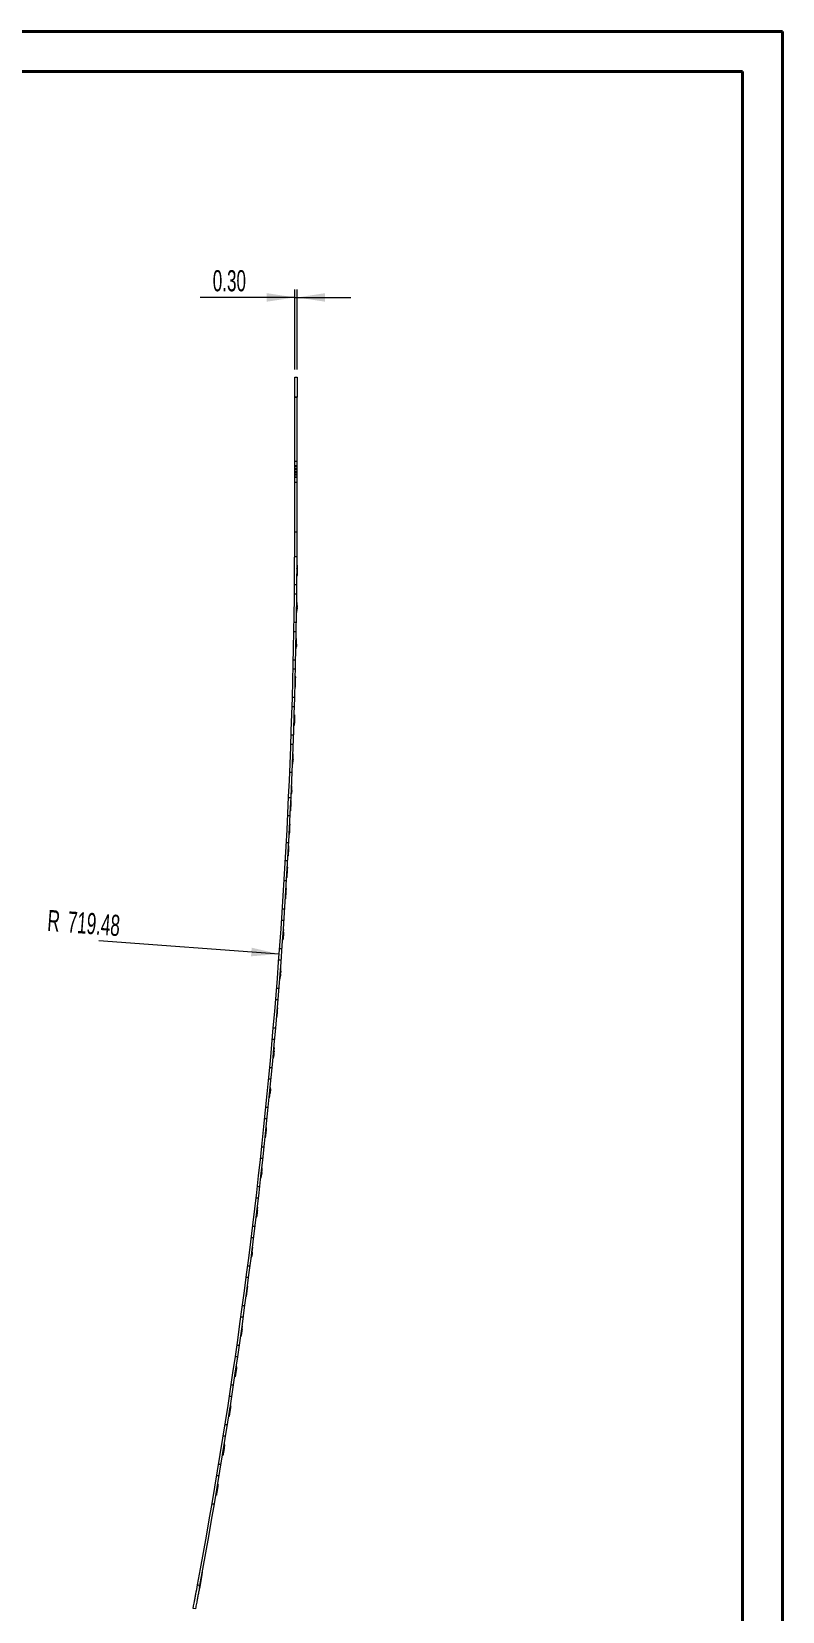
# Model space of a CAD drawing. Header units: millimetres. Extents: x -571 to 210, y 0 to 297.
# Drawn here: x 116 to 210.1, y 99.4 to 297.2 of the extents above; entities that cross this region are included whole.
import ezdxf

# ---------------------------------------------------------------- set-up
doc = ezdxf.new("R2010")
doc.units = ezdxf.units.MM
doc.linetypes.add('HIDDEN', pattern=[1.905, 1.27, -0.635])
doc.styles.add('SLDTEXTSTYLE2', font='TXT', dxfattribs={"width": 0.605})
doc.dimstyles.new('SLDDIMSTYLE3', dxfattribs={"dimtxt": 2.568319, "dimasz": 3.5, "dimexe": 0, "dimexo": 0.0625, "dimgap": 0.64208, "dimtad": 2, "dimrnd": 1e-09, "dimzin": 4, "dimdsep": 46, "dimtxsty": 'SLDTEXTSTYLE2', "dimsah": 1, "dimcen": 0.09, "dimadec": 0, "dimazin": 0, "dimtfac": 1, "dimtofl": 0, "dimtmove": 0, "dimatfit": 3, "dimfxl": 1, "dimtolj": 1, "dimtzin": 12, "dimarcsym": 0})
doc.dimstyles.new('SLDDIMSTYLE4', dxfattribs={"dimtxt": 2.568319, "dimasz": 3.5, "dimexe": 0, "dimexo": 0.0625, "dimgap": 0.64208, "dimtad": 2, "dimrnd": 1e-09, "dimzin": 12, "dimdsep": 46, "dimtxsty": 'SLDTEXTSTYLE2', "dimblk1": 'NONE', "dimblk2": 'NONE', "dimsah": 1, "dimcen": 0.09, "dimadec": 0, "dimazin": 0, "dimtfac": 1, "dimtofl": 0, "dimtmove": 0, "dimatfit": 3, "dimldrblk": 'NONE', "dimfxl": 1, "dimtolj": 1, "dimtzin": 12, "dimarcsym": 0})

# ---------------------------------------------------------------- blocks, each defined once
blk = doc.blocks.new('*D34')
at = {"color": 7, "linetype": 'Continuous', "lineweight": 0}
for p, q in [((148.95, 263.92), (137.08, 263.92)), ((148.95, 254.92), (148.95, 264.92)), ((148.95, 263.92), (149.25, 263.92)), ((149.25, 254.92), (149.25, 264.92)), ((149.25, 263.92), (155.98, 263.92))]:
    blk.add_line(p, q, dxfattribs=at)
for points in [[(148.95, 263.92), (145.45, 264.46), (145.45, 263.39)], [(149.25, 263.92), (152.75, 263.39), (152.75, 264.46)]]:
    blk.add_solid(points, dxfattribs=at)
at = {"color": 7, "linetype": 'Continuous', "lineweight": 0, "insert": (138.67, 267.34), "char_height": 2.646, "attachment_point": 1, "style": 'SLDTEXTSTYLE2'}
blk.add_mtext('0.30', dxfattribs=at)
blk = doc.blocks.new('*D36')
at = {"color": 7, "linetype": 'Continuous', "lineweight": 0, "attachment_point": 1, "rotation": 355.7891, "style": 'SLDTEXTSTYLE2'}
for s, insert, char_height in [('R', (118.07, 187.24), 2.65), ('719.48', (120.61, 187.05), 2.646)]:
    blk.add_mtext(s, dxfattribs=dict(at, insert=insert, char_height=char_height))
blk = doc.blocks.new('_NONE')

msp = doc.modelspace()

# ---------------------------------------------------------------- linework, layer by layer
at = {"color": 7, "linetype": 'Continuous', "lineweight": 40}
for p, q in [((0.079, 297.215), (210.079, 297.215)), ((210.079, 0.215), (210.079, 297.215)), ((210.079, 292.215), (210.079, 297.215)), ((10.079, 292.215), (205.079, 292.215)), ((205.079, 5.215), (205.079, 292.215))]:
    msp.add_line(p, q, dxfattribs=at)
at = {"color": 7, "linetype": 'Continuous', "lineweight": 15}
for p, q in [((148.946, 253.925), (149.246, 253.925)), ((148.946, 251.425), (148.946, 253.925)), ((149.246, 253.925), (149.246, 251.425)), ((149.246, 251.425), (148.946, 251.425)), ((148.946, 234.525), (148.946, 251.425)), ((149.246, 234.525), (149.246, 251.425)), ((148.946, 242.836), (148.908, 242.836)), ((148.908, 241.4), (148.946, 241.4)), ((149.283, 242.836), (149.246, 242.836)), ((149.246, 241.4), (149.283, 241.4)), ((149.246, 234.525), (148.946, 234.525)), ((149.284, 230.392), (149.234, 230.392)), ((149.284, 230.375), (149.234, 230.375)), ((149.275, 229.091), (149.225, 229.091)), ((149.275, 229.075), (149.225, 229.075)), ((149.225, 224.457), (149.175, 224.457)), ((149.148, 219.924), (149.098, 219.924)), ((149.034, 215.121), (148.984, 215.121)), ((149.034, 215.105), (148.984, 215.105)), ((148.889, 210.318), (148.839, 210.318)), ((148.911, 210.986), (148.861, 210.986)), ((148.71, 205.479), (148.659, 205.479)), ((148.594, 202.744), (148.544, 202.744)), ((148.512, 200.932), (148.461, 200.932)), ((148.547, 201.703), (148.497, 201.703)), ((148.548, 201.716), (148.498, 201.716)), ((148.367, 197.962), (148.316, 197.962)), ((148.367, 197.978), (148.317, 197.978)), ((148.45, 199.648), (148.4, 199.648)), ((148.299, 196.661), (148.249, 196.661)), ((148.3, 196.677), (148.25, 196.677)), ((148.153, 193.976), (148.103, 193.976)), ((148.224, 195.261), (148.174, 195.261)), ((148.072, 192.576), (148.022, 192.576)), ((147.995, 191.275), (147.945, 191.275)), ((147.996, 191.292), (147.946, 191.292)), ((147.83, 188.609), (147.78, 188.609)), ((147.485, 183.495), (147.435, 183.495)), ((147.119, 178.584), (147.069, 178.584)), ((147.12, 178.601), (147.07, 178.601)), ((146.721, 173.693), (146.671, 173.693)), ((146.275, 168.645), (146.225, 168.645)), ((146.276, 168.662), (146.226, 168.662)), ((145.8, 163.665), (145.749, 163.665)), ((145.801, 163.682), (145.751, 163.682)), ((145.288, 158.673), (145.238, 158.673)), ((144.737, 153.64), (144.687, 153.64)), ((144.739, 153.657), (144.689, 153.657)), ((144.16, 148.692), (144.11, 148.692)), ((144.162, 148.708), (144.112, 148.708)), ((143.543, 143.698), (143.492, 143.698)), ((143.545, 143.714), (143.494, 143.714)), ((142.907, 138.831), (142.856, 138.831)), ((142.215, 133.811), (142.165, 133.811)), ((141.48, 128.741), (141.43, 128.741)), ((141.483, 128.757), (141.565, 129.311)), ((141.575, 129.382), (141.525, 129.382)), ((140.727, 123.79), (140.677, 123.79)), ((140.73, 123.807), (140.816, 124.36)), ((140.827, 124.432), (140.776, 124.432)), ((139.957, 118.953), (139.907, 118.953)), ((139.96, 118.969), (140.05, 119.523)), ((140.061, 119.594), (140.011, 119.594)), ((139.124, 113.94), (139.073, 113.94)), ((139.127, 113.957), (139.221, 114.511)), ((139.233, 114.582), (139.182, 114.582)), ((137.407, 104.237), (137.356, 104.237)), ((137.412, 104.264), (137.361, 104.264)), ((136.764, 102.687), (137.058, 102.631)), ((137.021, 102.156), (136.97, 102.156)), ((137.025, 102.183), (136.975, 102.183)), ((136.502, 99.683), (136.208, 99.739))]:
    msp.add_line(p, q, dxfattribs=at)
at = {"color": 7, "linetype": 'HIDDEN', "lineweight": 0}
for p, q in [((148.946, 251.425), (149.246, 251.425)), ((148.946, 243.433), (149.246, 243.433)), ((149.246, 242.836), (148.946, 242.836)), ((148.946, 242.833), (149.246, 242.833)), ((148.946, 242.792), (149.246, 242.792)), ((148.946, 242.534), (149.246, 242.534)), ((148.946, 242.466), (149.246, 242.466)), ((148.946, 242.447), (149.246, 242.447)), ((148.946, 242.422), (149.246, 242.422)), ((148.946, 242.182), (149.246, 242.182)), ((148.946, 242.051), (149.246, 242.051)), ((148.946, 241.815), (149.246, 241.815)), ((148.946, 241.786), (149.246, 241.786)), ((148.946, 241.771), (149.246, 241.771)), ((148.946, 241.688), (149.246, 241.688)), ((148.946, 241.441), (149.246, 241.441)), ((148.946, 241.4), (149.246, 241.4)), ((148.946, 241.4), (149.246, 241.4)), ((148.946, 240.8), (149.246, 240.8)), ((149.246, 231.455), (148.939, 231.455)), ((149.278, 229.502), (149.228, 229.502)), ((149.279, 229.684), (149.229, 229.684)), ((149.279, 229.634), (149.229, 229.634)), ((149.279, 229.544), (149.229, 229.544)), ((149.28, 229.743), (149.23, 229.743)), ((149.28, 229.743), (149.23, 229.743)), ((149.281, 229.99), (149.231, 229.99)), ((149.281, 229.972), (149.231, 229.972)), ((149.283, 230.227), (149.233, 230.227)), ((148.916, 227.955), (149.246, 227.955)), ((149.276, 229.247), (149.226, 229.247)), ((149.276, 229.239), (149.226, 229.239)), ((149.276, 229.223), (149.226, 229.223)), ((149.278, 229.486), (149.228, 229.486)), ((149.278, 229.455), (149.228, 229.455)), ((149.246, 226.755), (148.904, 226.755)), ((149.24, 225.593), (149.19, 225.593)), ((149.24, 225.566), (149.19, 225.566)), ((149.241, 225.631), (149.191, 225.631)), ((149.242, 225.741), (149.192, 225.741)), ((149.242, 225.722), (149.192, 225.722)), ((149.227, 224.605), (149.177, 224.605)), ((149.229, 224.728), (149.179, 224.728)), ((149.229, 224.696), (149.179, 224.696)), ((149.23, 224.811), (149.18, 224.811)), ((149.231, 224.852), (149.181, 224.852)), ((149.233, 225.049), (149.183, 225.049)), ((149.233, 225.033), (149.183, 225.033)), ((149.233, 225.027), (149.183, 225.027)), ((149.233, 225.001), (149.183, 225.001)), ((149.233, 225), (149.183, 225)), ((149.233, 224.986), (149.183, 224.986)), ((149.234, 225.109), (149.184, 225.109)), ((149.234, 225.106), (149.184, 225.106)), ((149.235, 225.198), (149.185, 225.198)), ((149.235, 225.181), (149.185, 225.181)), ((149.235, 225.157), (149.185, 225.157)), ((149.237, 225.363), (149.187, 225.363)), ((149.237, 225.356), (149.187, 225.356)), ((149.237, 225.348), (149.187, 225.348)), ((149.237, 225.338), (149.187, 225.338)), ((149.238, 225.395), (149.188, 225.395)), ((149.238, 225.391), (149.188, 225.391)), ((149.137, 222.055), (148.837, 222.055)), ((148.858, 223.255), (149.158, 223.255)), ((149.151, 220.072), (149.101, 220.072)), ((149.152, 220.118), (149.102, 220.118)), ((149.153, 220.195), (149.103, 220.195)), ((149.155, 220.307), (149.105, 220.307)), ((149.155, 220.278), (149.105, 220.278)), ((149.156, 220.322), (149.106, 220.322)), ((149.156, 220.319), (149.106, 220.319)), ((149.158, 220.467), (149.108, 220.467)), ((149.158, 220.453), (149.108, 220.453)), ((149.159, 220.516), (149.109, 220.516)), ((149.159, 220.5), (149.109, 220.5)), ((149.159, 220.494), (149.109, 220.494)), ((149.162, 220.648), (149.112, 220.648)), ((149.165, 220.822), (149.115, 220.822)), ((149.165, 220.804), (149.115, 220.804)), ((149.166, 220.862), (149.116, 220.862)), ((149.166, 220.858), (149.116, 220.858)), ((149.169, 221.01), (149.119, 221.01)), ((149.17, 221.06), (149.12, 221.06)), ((149.173, 221.208), (149.123, 221.208)), ((148.769, 218.555), (149.069, 218.555)), ((149.04, 217.355), (148.74, 217.355)), ((149.049, 215.697), (148.999, 215.697)), ((149.049, 215.675), (148.999, 215.675)), ((149.049, 215.666), (148.999, 215.666)), ((149.049, 215.664), (148.999, 215.664)), ((149.053, 215.845), (149.003, 215.845)), ((149.057, 216.002), (149.007, 216.002)), ((149.058, 216.02), (149.008, 216.02)), ((149.064, 216.257), (149.014, 216.257)), ((149.068, 216.405), (149.018, 216.405)), ((148.649, 213.855), (148.949, 213.855)), ((149.038, 215.269), (148.988, 215.269)), ((149.045, 215.516), (148.995, 215.516)), ((148.913, 212.655), (148.613, 212.655)), ((148.889, 210.334), (148.839, 210.334)), ((148.894, 210.482), (148.844, 210.482)), ((148.894, 210.466), (148.844, 210.466)), ((148.903, 210.745), (148.853, 210.745)), ((148.904, 210.787), (148.854, 210.787)), ((148.907, 210.88), (148.857, 210.88)), ((148.907, 210.861), (148.857, 210.861)), ((148.908, 210.888), (148.858, 210.888)), ((148.911, 210.987), (148.861, 210.987)), ((148.932, 211.635), (148.882, 211.635)), ((148.754, 207.955), (148.454, 207.955)), ((148.498, 209.155), (148.799, 209.155)), ((148.723, 205.805), (148.673, 205.805)), ((148.724, 205.834), (148.674, 205.834)), ((148.725, 205.874), (148.675, 205.874)), ((148.731, 206.022), (148.681, 206.022)), ((148.731, 206.009), (148.681, 206.009)), ((148.732, 206.049), (148.682, 206.049)), ((148.733, 206.072), (148.683, 206.072)), ((148.733, 206.055), (148.683, 206.055)), ((148.738, 206.204), (148.688, 206.204)), ((148.739, 206.22), (148.689, 206.22)), ((148.745, 206.378), (148.695, 206.378)), ((148.745, 206.36), (148.695, 206.36)), ((148.747, 206.417), (148.697, 206.417)), ((148.747, 206.413), (148.697, 206.413)), ((148.748, 206.437), (148.698, 206.437)), ((148.754, 206.615), (148.704, 206.615)), ((148.76, 206.763), (148.71, 206.763)), ((148.317, 204.455), (148.618, 204.455)), ((148.715, 205.627), (148.665, 205.627)), ((148.72, 205.75), (148.67, 205.75)), ((148.553, 201.822), (148.502, 201.822)), ((148.553, 201.839), (148.503, 201.839)), ((148.553, 201.835), (148.503, 201.835)), ((148.555, 201.886), (148.505, 201.886)), ((148.557, 201.927), (148.507, 201.927)), ((148.558, 201.933), (148.508, 201.933)), ((148.562, 202.02), (148.511, 202.02)), ((148.561, 202.004), (148.511, 202.004)), ((148.561, 202), (148.511, 202)), ((148.563, 202.059), (148.513, 202.059)), ((148.564, 202.073), (148.514, 202.073)), ((148.565, 202.094), (148.515, 202.094)), ((148.566, 202.119), (148.516, 202.119)), ((148.567, 202.14), (148.517, 202.14)), ((148.569, 202.176), (148.518, 202.176)), ((148.568, 202.173), (148.518, 202.173)), ((148.568, 202.165), (148.518, 202.165)), ((148.57, 202.199), (148.519, 202.199)), ((148.569, 202.191), (148.519, 202.191)), ((148.569, 202.187), (148.519, 202.187)), ((148.569, 202.177), (148.519, 202.177)), ((148.574, 202.309), (148.524, 202.309)), ((148.574, 202.299), (148.524, 202.299)), ((148.574, 202.296), (148.524, 202.296)), ((148.577, 202.362), (148.527, 202.362)), ((148.577, 202.362), (148.527, 202.362)), ((148.582, 202.467), (148.531, 202.467)), ((148.581, 202.464), (148.531, 202.464)), ((148.582, 202.48), (148.532, 202.48)), ((148.582, 202.467), (148.532, 202.467)), ((148.589, 202.625), (148.539, 202.625)), ((148.564, 202.073), (148.559, 201.963)), ((148.476, 201.266), (148.176, 201.266)), ((148.469, 200.043), (148.419, 200.043)), ((148.477, 200.192), (148.426, 200.192)), ((148.493, 200.529), (148.442, 200.529)), ((148.493, 200.547), (148.443, 200.547)), ((148.505, 200.784), (148.455, 200.784)), ((148.071, 199.062), (148.372, 199.062)), ((148.334, 197.317), (148.283, 197.317)), ((148.333, 197.302), (148.283, 197.302)), ((148.333, 197.3), (148.283, 197.3)), ((148.334, 197.319), (148.284, 197.319)), ((148.335, 197.352), (148.285, 197.352)), ((148.335, 197.349), (148.285, 197.349)), ((148.339, 197.433), (148.289, 197.433)), ((148.339, 197.418), (148.289, 197.418)), ((148.344, 197.525), (148.294, 197.525)), ((148.348, 197.599), (148.298, 197.599)), ((148.35, 197.629), (148.299, 197.629)), ((148.349, 197.626), (148.299, 197.626)), ((148.349, 197.613), (148.299, 197.613)), ((148.35, 197.638), (148.3, 197.638)), ((148.359, 197.813), (148.309, 197.813)), ((148.36, 197.83), (148.31, 197.83)), ((148.193, 195.631), (147.893, 195.631)), ((148.161, 194.131), (148.111, 194.131)), ((148.161, 194.125), (148.111, 194.125)), ((148.173, 194.344), (148.123, 194.344)), ((148.174, 194.347), (148.124, 194.347)), ((148.186, 194.569), (148.136, 194.569)), ((148.191, 194.651), (148.14, 194.651)), ((148.194, 194.717), (148.144, 194.717)), ((148.195, 194.732), (148.145, 194.732)), ((148.205, 194.912), (148.155, 194.912)), ((148.206, 194.928), (148.156, 194.928)), ((148.216, 195.112), (148.166, 195.112)), ((147.771, 193.427), (148.072, 193.427)), ((148.04, 192.016), (147.989, 192.016)), ((148.049, 192.173), (147.999, 192.173)), ((148.05, 192.191), (148, 192.191)), ((148.064, 192.428), (148.014, 192.428)), ((147.919, 190.858), (147.618, 190.858)), ((148.005, 191.44), (147.955, 191.44)), ((148.02, 191.687), (147.97, 191.687)), ((148.029, 191.846), (147.979, 191.846)), ((148.029, 191.837), (147.979, 191.837)), ((148.029, 191.835), (147.979, 191.835)), ((148.031, 191.868), (147.981, 191.868)), ((147.851, 188.935), (147.801, 188.935)), ((147.881, 189.421), (147.831, 189.421)), ((147.89, 189.568), (147.84, 189.568)), ((147.891, 189.572), (147.841, 189.572)), ((147.893, 189.61), (147.843, 189.61)), ((147.911, 189.893), (147.861, 189.893)), ((147.398, 187.358), (147.699, 187.358)), ((147.599, 185.89), (147.299, 185.89)), ((147.548, 184.401), (147.498, 184.401)), ((147.55, 184.425), (147.5, 184.425)), ((147.55, 184.423), (147.5, 184.423)), ((147.55, 184.417), (147.5, 184.417)), ((147.552, 184.454), (147.502, 184.454)), ((147.565, 184.631), (147.514, 184.631)), ((147.575, 184.78), (147.525, 184.78)), ((147.055, 182.39), (147.355, 182.39)), ((147.493, 183.61), (147.443, 183.61)), ((147.496, 183.66), (147.446, 183.66)), ((147.508, 183.821), (147.458, 183.821)), ((147.513, 183.898), (147.463, 183.898)), ((147.519, 183.976), (147.469, 183.976)), ((147.245, 180.922), (146.945, 180.922)), ((147.13, 178.732), (147.08, 178.732)), ((147.145, 178.927), (147.095, 178.927)), ((147.147, 178.947), (147.097, 178.947)), ((147.148, 178.963), (147.098, 178.963)), ((147.15, 178.988), (147.1, 178.988)), ((147.15, 178.987), (147.1, 178.987)), ((147.167, 179.21), (147.117, 179.21)), ((147.169, 179.227), (147.118, 179.227)), ((147.175, 179.304), (147.124, 179.304)), ((147.179, 179.356), (147.128, 179.356)), ((147.179, 179.358), (147.129, 179.358)), ((147.193, 179.539), (147.142, 179.539)), ((147.194, 179.559), (147.144, 179.559)), ((147.194, 179.558), (147.144, 179.558)), ((147.194, 179.556), (147.144, 179.556)), ((147.194, 179.553), (147.144, 179.553)), ((147.208, 179.737), (147.158, 179.737)), ((147.219, 179.885), (147.169, 179.885)), ((146.676, 177.422), (146.977, 177.422)), ((146.857, 175.954), (146.556, 175.954)), ((146.761, 174.17), (146.711, 174.17)), ((146.8, 174.633), (146.75, 174.633)), ((146.801, 174.651), (146.751, 174.651)), ((146.827, 174.961), (146.777, 174.961)), ((146.829, 174.977), (146.778, 174.977)), ((146.264, 172.454), (146.565, 172.454)), ((146.747, 174.006), (146.697, 174.006)), ((146.748, 174.019), (146.698, 174.019)), ((146.434, 170.986), (146.133, 170.986)), ((146.288, 168.793), (146.238, 168.793)), ((146.289, 168.801), (146.239, 168.801)), ((146.306, 168.987), (146.256, 168.987)), ((146.308, 169.007), (146.258, 169.007)), ((146.309, 169.024), (146.259, 169.024)), ((146.316, 169.092), (146.265, 169.092)), ((146.317, 169.102), (146.266, 169.102)), ((146.33, 169.254), (146.28, 169.254)), ((146.332, 169.271), (146.282, 169.271)), ((146.341, 169.37), (146.291, 169.37)), ((146.347, 169.432), (146.296, 169.432)), ((146.354, 169.518), (146.304, 169.518)), ((146.364, 169.62), (146.313, 169.62)), ((146.377, 169.765), (146.327, 169.765)), ((146.392, 169.929), (146.341, 169.929)), ((146.393, 169.946), (146.343, 169.946)), ((145.816, 167.486), (146.117, 167.486)), ((145.976, 166.018), (145.675, 166.018)), ((145.86, 164.283), (145.81, 164.283)), ((145.867, 164.352), (145.817, 164.352)), ((145.869, 164.373), (145.819, 164.373)), ((145.884, 164.521), (145.834, 164.521)), ((145.893, 164.62), (145.843, 164.62)), ((145.895, 164.64), (145.845, 164.64)), ((145.895, 164.636), (145.845, 164.636)), ((145.906, 164.752), (145.856, 164.752)), ((145.909, 164.779), (145.859, 164.779)), ((145.913, 164.818), (145.862, 164.818)), ((145.913, 164.82), (145.863, 164.82)), ((145.927, 164.966), (145.877, 164.966)), ((145.334, 162.518), (145.635, 162.518)), ((145.814, 163.813), (145.764, 163.813)), ((145.833, 164.007), (145.783, 164.007)), ((145.842, 164.099), (145.792, 164.099)), ((145.843, 164.108), (145.793, 164.108)), ((145.843, 164.104), (145.793, 164.104)), ((145.483, 161.05), (145.182, 161.05)), ((145.323, 158.999), (145.272, 158.999)), ((145.325, 159.022), (145.275, 159.022)), ((145.389, 159.631), (145.339, 159.631)), ((145.404, 159.776), (145.354, 159.776)), ((145.407, 159.807), (145.357, 159.807)), ((145.421, 159.941), (145.371, 159.941)), ((145.423, 159.957), (145.373, 159.957)), ((144.817, 157.55), (145.118, 157.55)), ((144.956, 156.082), (144.654, 156.082)), ((144.818, 154.361), (144.768, 154.361)), ((144.826, 154.431), (144.776, 154.431)), ((144.847, 154.617), (144.796, 154.617)), ((144.847, 154.616), (144.796, 154.616)), ((144.847, 154.615), (144.796, 154.615)), ((144.846, 154.613), (144.796, 154.613)), ((144.846, 154.609), (144.796, 154.609)), ((144.866, 154.793), (144.816, 154.793)), ((144.883, 154.941), (144.833, 154.941)), ((144.265, 152.582), (144.567, 152.582)), ((144.754, 153.788), (144.703, 153.788)), ((144.776, 153.983), (144.725, 153.983)), ((144.782, 154.035), (144.731, 154.035)), ((144.781, 154.033), (144.731, 154.033)), ((144.781, 154.031), (144.731, 154.031)), ((144.782, 154.038), (144.732, 154.038)), ((144.809, 154.282), (144.759, 154.282)), ((144.394, 151.114), (144.092, 151.114)), ((144.178, 148.84), (144.127, 148.84)), ((144.2, 149.021), (144.149, 149.021)), ((144.202, 149.038), (144.151, 149.038)), ((144.201, 149.034), (144.151, 149.034)), ((144.215, 149.153), (144.165, 149.153)), ((144.232, 149.289), (144.181, 149.289)), ((144.233, 149.301), (144.183, 149.301)), ((144.235, 149.321), (144.185, 149.321)), ((144.242, 149.377), (144.192, 149.377)), ((144.264, 149.558), (144.213, 149.558)), ((144.265, 149.566), (144.214, 149.566)), ((144.265, 149.57), (144.215, 149.57)), ((144.276, 149.667), (144.226, 149.667)), ((144.298, 149.844), (144.247, 149.844)), ((144.315, 149.993), (144.265, 149.993)), ((143.678, 147.614), (143.98, 147.614)), ((143.796, 146.146), (143.494, 146.146)), ((143.647, 144.526), (143.597, 144.526)), ((143.666, 144.672), (143.615, 144.672)), ((143.666, 144.677), (143.616, 144.677)), ((143.671, 144.715), (143.621, 144.715)), ((143.677, 144.762), (143.627, 144.762)), ((143.688, 144.85), (143.638, 144.85)), ((143.707, 144.998), (143.656, 144.998)), ((143.056, 142.646), (143.358, 142.646)), ((143.558, 143.822), (143.508, 143.822)), ((143.561, 143.846), (143.511, 143.846)), ((143.586, 144.04), (143.536, 144.04)), ((143.625, 144.348), (143.575, 144.348)), ((143.625, 144.348), (143.575, 144.348)), ((143.164, 141.178), (142.862, 141.178)), ((142.95, 139.157), (142.9, 139.157)), ((143.015, 139.642), (142.965, 139.642)), ((143.035, 139.789), (142.984, 139.789)), ((143.035, 139.794), (142.985, 139.794)), ((143.04, 139.832), (142.99, 139.832)), ((143.078, 140.115), (143.027, 140.115)), ((142.399, 137.678), (142.701, 137.678)), ((142.497, 136.21), (142.194, 136.21)), ((142.329, 134.622), (142.279, 134.622)), ((142.343, 134.716), (142.292, 134.716)), ((142.345, 134.733), (142.294, 134.733)), ((142.346, 134.739), (142.295, 134.739)), ((142.346, 134.74), (142.296, 134.74)), ((142.351, 134.774), (142.3, 134.774)), ((142.35, 134.769), (142.3, 134.769)), ((142.356, 134.811), (142.305, 134.811)), ((142.375, 134.947), (142.324, 134.947)), ((142.396, 135.095), (142.345, 135.095)), ((141.706, 132.71), (142.009, 132.71)), ((142.231, 133.925), (142.181, 133.925)), ((142.239, 133.975), (142.188, 133.975)), ((142.261, 134.136), (142.211, 134.136)), ((142.272, 134.213), (142.222, 134.213)), ((142.283, 134.291), (142.232, 134.291)), ((141.794, 131.242), (141.491, 131.242)), ((141.575, 129.38), (141.525, 129.38)), ((141.578, 129.398), (141.527, 129.398)), ((141.578, 129.397), (141.527, 129.397)), ((141.603, 129.568), (141.552, 129.568)), ((141.625, 129.72), (141.575, 129.72)), ((141.631, 129.758), (141.58, 129.758)), ((141.651, 129.893), (141.6, 129.893)), ((141.653, 129.91), (141.603, 129.91)), ((141.672, 130.041), (141.622, 130.041)), ((141.675, 130.058), (141.624, 130.058)), ((140.978, 127.742), (141.282, 127.742)), ((141.056, 126.274), (140.752, 126.274)), ((140.87, 124.712), (140.82, 124.712)), ((140.873, 124.729), (140.822, 124.729)), ((140.874, 124.736), (140.823, 124.736)), ((140.874, 124.735), (140.823, 124.735)), ((140.906, 124.943), (140.855, 124.943)), ((140.908, 124.959), (140.858, 124.959)), ((140.929, 125.091), (140.878, 125.091)), ((140.931, 125.107), (140.881, 125.107)), ((140.215, 122.774), (140.519, 122.774)), ((140.827, 124.43), (140.776, 124.43)), ((140.829, 124.448), (140.779, 124.448)), ((140.829, 124.447), (140.779, 124.447)), ((140.282, 121.306), (139.978, 121.306)), ((140.061, 119.592), (140.01, 119.592)), ((140.062, 119.596), (140.011, 119.596)), ((140.064, 119.61), (140.013, 119.61)), ((140.064, 119.609), (140.013, 119.609)), ((140.074, 119.672), (140.023, 119.672)), ((140.083, 119.726), (140.032, 119.726)), ((140.083, 119.725), (140.032, 119.725)), ((140.112, 119.908), (140.061, 119.908)), ((140.115, 119.927), (140.064, 119.927)), ((140.115, 119.924), (140.064, 119.924)), ((140.114, 119.921), (140.064, 119.921)), ((140.144, 120.105), (140.093, 120.105)), ((140.147, 120.122), (140.096, 120.122)), ((140.168, 120.253), (140.117, 120.253)), ((140.17, 120.27), (140.12, 120.27)), ((139.416, 117.806), (139.72, 117.806)), ((139.473, 116.338), (139.168, 116.338)), ((139.286, 114.897), (139.235, 114.897)), ((139.319, 115.093), (139.268, 115.093)), ((139.321, 115.109), (139.271, 115.109)), ((139.341, 115.224), (139.29, 115.224)), ((139.344, 115.241), (139.293, 115.241)), ((139.346, 115.257), (139.296, 115.257)), ((138.582, 112.838), (138.886, 112.838)), ((139.232, 114.58), (139.181, 114.58)), ((139.235, 114.597), (139.184, 114.597)), ((139.235, 114.598), (139.185, 114.598)), ((137.212, 103.183), (137.161, 103.183)), ((137.058, 102.631), (136.764, 102.687))]:
    msp.add_line(p, q, dxfattribs=at)
at = {"color": 7, "linetype": 'Continuous', "lineweight": 0}
msp.add_line((147.004, 181.695), (124.379, 183.36), dxfattribs=at)
at = {"color": 7, "linetype": 'Continuous', "lineweight": 15}
for radius, start, end in [(719.48, 349.441428, 0), (719.78, 349.441328, 0), (719.83, 359.567494, 359.66971), (719.83, 359.198601, 359.300824), (719.83, 358.837728, 358.939961), (719.83, 358.455355, 358.557604), (719.83, 358.074159, 358.176428), (719.83, 357.687455, 357.789749), (719.83, 357.387681, 357.469535), (719.83, 357.22288, 357.32521), (719.83, 356.986101, 357.088452), (719.83, 356.770799, 356.873171), (719.83, 356.556747, 356.659141), (719.83, 356.342818, 356.445235), (719.83, 355.934843, 356.037309), (719.83, 355.544172, 355.646689), (719.83, 355.152244, 355.254818), (719.83, 354.750196, 354.852833), (719.83, 354.352006, 354.45471), (719.83, 353.951248, 354.054025), (719.83, 353.549596, 353.652451), (719.83, 353.153063, 353.256001), (719.83, 352.752515, 352.85554), (719.83, 352.360531, 352.463648), (719.83, 351.957139, 352.060356), (719.83, 349.40579, 349.572124)]:
    msp.add_arc((-570.534, 234.525), radius, start, end, dxfattribs=at)
at = {"color": 7, "linetype": 'HIDDEN', "lineweight": 0}
for points, knots in [([(149.231, 229.99), (149.232, 230.009), (149.232, 230.028), (149.232, 230.047), (149.232, 230.066), (149.232, 230.086), (149.232, 230.106), (149.232, 230.145), (149.233, 230.186), (149.233, 230.227)], [0, 0, 0, 0, 0.0000634621, 0.0000634621, 0.0000634621, 0.00012697803, 0.00012697803, 0.00012697803, 0.00025376667, 0.00025376667, 0.00025376667, 0.00025376667]), ([(149.179, 224.696), (149.178, 224.658), (149.178, 224.632), (149.177, 224.608), (149.177, 224.606), (149.177, 224.605)], [0, 0, 0, 0, 0.5, 0.5, 1, 1, 1, 1]), ([(149.233, 225.027), (149.233, 225.017), (149.233, 225.002), (149.232, 224.957), (149.232, 224.929), (149.231, 224.846), (149.23, 224.787), (149.229, 224.728)], [0, 0, 0, 0, 0.25, 0.25, 0.5, 0.5, 1, 1, 1, 1]), ([(149.233, 225.033), (149.233, 225.033), (149.233, 225.032), (149.233, 225.032), (149.233, 225.031), (149.233, 225.03), (149.233, 225.027)], [0.000022425023, 0.000022425023, 0.000022425023, 0.000022425023, 0.000044858821, 0.000044858821, 0.000044858821, 0.000089612538, 0.000089612538, 0.000089612538, 0.000089612538]), ([(149.237, 225.363), (149.237, 225.329), (149.237, 225.294), (149.236, 225.26), (149.236, 225.243), (149.236, 225.226), (149.235, 225.209), (149.235, 225.191), (149.235, 225.174), (149.235, 225.157)], [0, 0, 0, 0, 0.00012189694, 0.00012189694, 0.00012189694, 0.00018284564, 0.00018284564, 0.00018284564, 0.00024379456, 0.00024379456, 0.00024379456, 0.00024379456]), ([(149.115, 220.822), (149.116, 220.841), (149.116, 220.86), (149.116, 220.88), (149.117, 220.899), (149.117, 220.919), (149.118, 220.938), (149.118, 220.978), (149.119, 221.019), (149.12, 221.06)], [0, 0, 0, 0, 0.00006346209, 0.00006346209, 0.00006346209, 0.00012697801, 0.00012697801, 0.00012697801, 0.00025380207, 0.00025380207, 0.00025380207, 0.00025380207]), ([(149.159, 220.494), (149.159, 220.483), (149.159, 220.469), (149.158, 220.424), (149.157, 220.396), (149.155, 220.313), (149.154, 220.254), (149.153, 220.195)], [0, 0, 0, 0, 0.25, 0.25, 0.5, 0.5, 1, 1, 1, 1]), ([(149.159, 220.5), (149.159, 220.5), (149.159, 220.499), (149.159, 220.499), (149.159, 220.498), (149.159, 220.497), (149.159, 220.494)], [0.000022425023, 0.000022425023, 0.000022425023, 0.000022425023, 0.000044858823, 0.000044858823, 0.000044858823, 0.00008961261, 0.00008961261, 0.00008961261, 0.00008961261]), ([(149.008, 216.02), (149.008, 216.039), (149.009, 216.058), (149.009, 216.077), (149.01, 216.096), (149.01, 216.116), (149.011, 216.136), (149.012, 216.175), (149.013, 216.216), (149.014, 216.257)], [0, 0, 0, 0, 0.00006346209, 0.00006346209, 0.00006346209, 0.000126978, 0.000126978, 0.000126978, 0.00025383502, 0.00025383502, 0.00025383502, 0.00025383502]), ([(148.876, 211.47), (148.876, 211.47), (148.876, 211.47), (148.876, 211.47), (148.876, 211.469), (148.876, 211.469), (148.876, 211.468), (148.876, 211.467), (148.876, 211.465), (148.876, 211.459)], [0, 0, 0, 0, 0.0000371946, 0.0000371946, 0.0000371946, 0.00007439209, 0.00007439209, 0.00007439209, 0.00014874422, 0.00014874422, 0.00014874422, 0.00014874422]), ([(148.695, 206.378), (148.696, 206.397), (148.697, 206.416), (148.697, 206.435), (148.698, 206.454), (148.699, 206.474), (148.7, 206.494), (148.701, 206.533), (148.703, 206.574), (148.704, 206.615)], [0, 0, 0, 0, 0.00006346208, 0.00006346208, 0.00006346208, 0.00012697796, 0.00012697796, 0.00012697796, 0.00025393116, 0.00025393116, 0.00025393116, 0.00025393116]), ([(148.732, 206.049), (148.732, 206.039), (148.731, 206.025), (148.73, 205.979), (148.728, 205.952), (148.725, 205.868), (148.723, 205.809), (148.72, 205.75)], [0, 0, 0, 0, 0.25, 0.25, 0.5, 0.5, 1, 1, 1, 1]), ([(148.733, 206.055), (148.733, 206.055), (148.733, 206.055), (148.733, 206.054), (148.732, 206.054), (148.732, 206.052), (148.732, 206.049)], [0.000022425024, 0.000022425024, 0.000022425024, 0.000022425024, 0.000044858834, 0.000044858834, 0.000044858834, 0.000089613022, 0.000089613022, 0.000089613022, 0.000089613022]), ([(148.556, 201.894), (148.555, 201.884), (148.554, 201.855), (148.553, 201.829), (148.553, 201.824), (148.553, 201.822)], [0, 0, 0, 0, 0.2327189, 0.6232196, 1, 1, 1, 1]), ([(148.561, 202.004), (148.56, 201.995), (148.56, 201.985), (148.559, 201.975), (148.559, 201.965), (148.559, 201.955), (148.558, 201.945), (148.557, 201.925), (148.556, 201.906), (148.555, 201.886)], [0, 0, 0, 0, 0.00002965933, 0.00002965933, 0.00002965933, 0.00005932531, 0.00005932531, 0.00005932531, 0.00011867166, 0.00011867166, 0.00011867166, 0.00011867166]), ([(148.568, 202.173), (148.568, 202.164), (148.567, 202.153), (148.566, 202.117), (148.565, 202.095), (148.562, 202.028), (148.56, 201.981), (148.558, 201.933)], [0, 0, 0, 0, 0.25, 0.25, 0.5, 0.5, 1, 1, 1, 1]), ([(148.569, 202.177), (148.569, 202.177), (148.569, 202.177), (148.569, 202.177), (148.569, 202.176), (148.568, 202.175), (148.568, 202.173)], [0.000017940019, 0.000017940019, 0.000017940019, 0.000017940019, 0.000035887071, 0.000035887071, 0.000035887071, 0.000071690545, 0.000071690545, 0.000071690545, 0.000071690545]), ([(148.443, 200.547), (148.444, 200.566), (148.445, 200.585), (148.446, 200.604), (148.447, 200.623), (148.448, 200.643), (148.449, 200.663), (148.451, 200.702), (148.453, 200.743), (148.455, 200.784)], [0, 0, 0, 0, 0.00006346207, 0.00006346207, 0.00006346207, 0.00012697793, 0.00012697793, 0.00012697793, 0.00025400878, 0.00025400878, 0.00025400878, 0.00025400878]), ([(148.257, 196.809), (148.257, 196.811), (148.258, 196.821), (148.26, 196.872), (148.262, 196.911), (148.267, 197.004), (148.27, 197.06), (148.276, 197.178), (148.279, 197.239), (148.283, 197.3)], [0, 0, 0, 0, 0.25, 0.25, 0.5, 0.5, 0.75, 0.75, 1, 1, 1, 1]), ([(148.258, 196.832), (148.258, 196.83), (148.258, 196.829), (148.258, 196.828), (148.258, 196.827), (148.258, 196.827), (148.258, 196.827), (148.258, 196.826), (148.258, 196.826), (148.258, 196.826)], [0, 0, 0, 0, 0.00002755997, 0.00002755997, 0.00002755997, 0.00005512504, 0.00005512504, 0.00005512504, 0.00011010788, 0.00011010788, 0.00011010788, 0.00011010788]), ([(148.283, 197.3), (148.286, 197.365), (148.289, 197.429), (148.296, 197.555), (148.299, 197.617), (148.304, 197.721), (148.306, 197.761), (148.309, 197.817), (148.31, 197.829), (148.31, 197.83)], [0, 0, 0, 0, 0.25, 0.25, 0.5, 0.5, 0.75, 0.75, 1, 1, 1, 1]), ([(148.289, 197.433), (148.289, 197.43), (148.289, 197.427), (148.289, 197.425), (148.289, 197.423), (148.289, 197.422), (148.289, 197.421), (148.289, 197.419), (148.289, 197.418), (148.289, 197.418)], [0, 0, 0, 0, 0.00003905594, 0.00003905594, 0.00003905594, 0.00007796364, 0.00007796364, 0.00007796364, 0.00015541014, 0.00015541014, 0.00015541014, 0.00015541014]), ([(148.111, 194.131), (148.111, 194.129), (148.111, 194.128), (148.111, 194.127), (148.111, 194.126), (148.111, 194.126), (148.111, 194.126), (148.111, 194.125), (148.111, 194.125), (148.111, 194.125)], [0, 0, 0, 0, 0.00002755997, 0.00002755997, 0.00002755997, 0.00005512505, 0.00005512505, 0.00005512505, 0.00011010799, 0.00011010799, 0.00011010799, 0.00011010799]), ([(148.145, 194.732), (148.145, 194.729), (148.145, 194.726), (148.145, 194.724), (148.144, 194.722), (148.144, 194.721), (148.144, 194.72), (148.144, 194.718), (148.144, 194.717), (148.144, 194.717)], [0, 0, 0, 0, 0.00003905598, 0.00003905598, 0.00003905598, 0.00007796367, 0.00007796367, 0.00007796367, 0.00015541058, 0.00015541058, 0.00015541058, 0.00015541058]), ([(148, 192.191), (148.001, 192.209), (148.002, 192.228), (148.003, 192.248), (148.004, 192.267), (148.005, 192.287), (148.007, 192.306), (148.008, 192.326), (148.009, 192.346), (148.01, 192.366), (148.011, 192.387), (148.012, 192.407), (148.014, 192.428)], [0, 0, 0, 0, 0.00006346205, 0.00006346205, 0.00006346205, 0.00012697788, 0.00012697788, 0.00012697788, 0.0001903364, 0.0001903364, 0.0001903364, 0.00025398661, 0.00025398661, 0.00025398661, 0.00025398661]), ([(147.55, 184.423), (147.547, 184.375), (147.543, 184.328), (147.538, 184.244), (147.535, 184.207), (147.528, 184.102), (147.523, 184.038), (147.519, 183.976)], [0, 0, 0, 0, 0.25, 0.25, 0.5, 0.5, 1, 1, 1, 1]), ([(147.519, 183.976), (147.515, 183.926), (147.512, 183.874), (147.503, 183.753), (147.498, 183.685), (147.493, 183.61)], [0, 0, 0, 0, 0.5, 0.5, 1, 1, 1, 1]), ([(147.169, 179.227), (147.169, 179.227), (147.168, 179.223), (147.167, 179.2), (147.165, 179.183), (147.162, 179.138), (147.16, 179.111), (147.155, 179.052), (147.153, 179.02), (147.15, 178.988)], [0, 0, 0, 0, 0.25, 0.25, 0.5, 0.5, 0.75, 0.75, 1, 1, 1, 1]), ([(147.194, 179.553), (147.191, 179.524), (147.189, 179.495), (147.185, 179.442), (147.183, 179.42), (147.181, 179.388), (147.18, 179.376), (147.179, 179.36), (147.179, 179.357), (147.179, 179.356)], [0, 0, 0, 0, 0.25, 0.25, 0.5, 0.5, 0.75, 0.75, 1, 1, 1, 1]), ([(147.179, 179.356), (147.179, 179.356), (147.179, 179.356), (147.179, 179.357), (147.179, 179.357), (147.179, 179.357), (147.179, 179.357), (147.179, 179.357), (147.179, 179.358), (147.179, 179.358)], [0, 0, 0, 0, 0.000005937539, 0.000005937539, 0.000005937539, 0.000011875944, 0.000011875944, 0.000011875944, 0.00002374416, 0.00002374416, 0.00002374416, 0.00002374416]), ([(146.316, 169.092), (146.312, 169.055), (146.309, 169.018), (146.302, 168.947), (146.299, 168.913), (146.294, 168.853), (146.292, 168.829), (146.289, 168.8), (146.288, 168.794), (146.288, 168.793)], [0, 0, 0, 0, 0.25, 0.25, 0.5, 0.5, 0.75, 0.75, 1, 1, 1, 1]), ([(146.341, 169.37), (146.341, 169.369), (146.341, 169.365), (146.338, 169.342), (146.337, 169.321), (146.332, 169.266), (146.329, 169.234), (146.322, 169.164), (146.319, 169.128), (146.316, 169.092)], [0, 0, 0, 0, 0.25, 0.25, 0.5, 0.5, 0.75, 0.75, 1, 1, 1, 1]), ([(146.354, 169.518), (146.354, 169.517), (146.354, 169.51), (146.351, 169.48), (146.349, 169.457), (146.347, 169.432)], [0, 0, 0, 0, 0.5, 0.5, 1, 1, 1, 1]), ([(145.793, 164.108), (145.796, 164.143), (145.8, 164.178), (145.806, 164.244), (145.809, 164.273), (145.814, 164.322), (145.816, 164.342), (145.818, 164.367), (145.819, 164.372), (145.819, 164.373)], [0, 0, 0, 0, 0.25, 0.25, 0.5, 0.5, 0.75, 0.75, 1, 1, 1, 1]), ([(145.913, 164.82), (145.906, 164.745), (145.897, 164.656), (145.879, 164.472), (145.87, 164.377), (145.86, 164.283)], [0, 0, 0, 0, 0.5, 0.5, 1, 1, 1, 1]), ([(145.884, 164.521), (145.884, 164.52), (145.883, 164.518), (145.882, 164.503), (145.881, 164.491), (145.878, 164.462), (145.876, 164.445), (145.872, 164.402), (145.87, 164.377), (145.867, 164.352)], [0, 0, 0, 0, 0.25, 0.25, 0.5, 0.5, 0.75, 0.75, 1, 1, 1, 1]), ([(145.913, 164.818), (145.913, 164.817), (145.912, 164.812), (145.91, 164.79), (145.908, 164.772), (145.906, 164.752)], [0, 0, 0, 0, 0.5, 0.5, 1, 1, 1, 1]), ([(145.764, 163.813), (145.764, 163.815), (145.765, 163.82), (145.768, 163.849), (145.77, 163.872), (145.775, 163.929), (145.779, 163.963), (145.786, 164.033), (145.789, 164.07), (145.793, 164.108)], [0, 0, 0, 0, 0.25, 0.25, 0.5, 0.5, 0.75, 0.75, 1, 1, 1, 1]), ([(144.776, 154.431), (144.776, 154.431), (144.776, 154.433), (144.778, 154.448), (144.779, 154.46), (144.783, 154.495), (144.785, 154.517), (144.791, 154.565), (144.793, 154.591), (144.796, 154.616)], [0, 0, 0, 0, 0.25, 0.25, 0.5, 0.5, 0.75, 0.75, 1, 1, 1, 1]), ([(144.818, 154.361), (144.817, 154.351), (144.816, 154.338), (144.811, 154.299), (144.808, 154.273), (144.802, 154.213), (144.798, 154.18), (144.79, 154.108), (144.786, 154.072), (144.782, 154.035)], [0, 0, 0, 0, 0.25, 0.25, 0.5, 0.5, 0.75, 0.75, 1, 1, 1, 1]), ([(144.796, 154.616), (144.799, 154.641), (144.802, 154.665), (144.807, 154.711), (144.809, 154.731), (144.815, 154.781), (144.816, 154.792), (144.816, 154.793)], [0, 0, 0, 0, 0.25, 0.25, 0.5, 0.5, 1, 1, 1, 1]), ([(144.703, 153.788), (144.704, 153.79), (144.704, 153.794), (144.707, 153.817), (144.708, 153.833), (144.714, 153.879), (144.717, 153.909), (144.724, 153.972), (144.728, 154.005), (144.732, 154.038)], [0, 0, 0, 0, 0.25, 0.25, 0.5, 0.5, 0.75, 0.75, 1, 1, 1, 1]), ([(144.732, 154.038), (144.735, 154.07), (144.739, 154.102), (144.746, 154.163), (144.749, 154.191), (144.754, 154.238), (144.756, 154.256), (144.759, 154.278), (144.759, 154.282), (144.759, 154.282)], [0, 0, 0, 0, 0.25, 0.25, 0.5, 0.5, 0.75, 0.75, 1, 1, 1, 1]), ([(144.232, 149.289), (144.22, 149.191), (144.208, 149.092), (144.194, 148.978), (144.192, 148.955), (144.187, 148.915), (144.185, 148.897), (144.181, 148.869), (144.18, 148.858), (144.178, 148.844), (144.178, 148.841), (144.178, 148.84)], [0, 0, 0, 0, 0.5, 0.5, 0.625, 0.625, 0.75, 0.75, 0.875, 0.875, 1, 1, 1, 1]), ([(144.183, 149.301), (144.183, 149.302), (144.183, 149.306), (144.186, 149.329), (144.188, 149.349), (144.194, 149.397), (144.198, 149.427), (144.205, 149.49), (144.209, 149.524), (144.213, 149.558)], [0, 0, 0, 0, 0.25, 0.25, 0.5, 0.5, 0.75, 0.75, 1, 1, 1, 1]), ([(144.213, 149.558), (144.217, 149.593), (144.222, 149.629), (144.23, 149.697), (144.233, 149.729), (144.24, 149.784), (144.243, 149.808), (144.246, 149.837), (144.247, 149.843), (144.247, 149.844)], [0, 0, 0, 0, 0.25, 0.25, 0.5, 0.5, 0.75, 0.75, 1, 1, 1, 1]), ([(144.265, 149.566), (144.258, 149.515), (144.252, 149.465), (144.241, 149.367), (144.235, 149.321), (144.226, 149.241), (144.222, 149.208), (144.217, 149.164), (144.215, 149.154), (144.215, 149.153)], [0, 0, 0, 0, 0.25, 0.25, 0.5, 0.5, 0.75, 0.75, 1, 1, 1, 1]), ([(144.235, 149.321), (144.235, 149.315), (144.234, 149.31), (144.233, 149.305), (144.233, 149.302), (144.233, 149.3), (144.232, 149.297), (144.232, 149.295), (144.232, 149.292), (144.232, 149.289)], [0, 0, 0, 0, 0.000015807438, 0.000015807438, 0.000015807438, 0.000023711479, 0.000023711479, 0.000023711479, 0.000031615644, 0.000031615644, 0.000031615644, 0.000031615644]), ([(143.575, 144.348), (143.584, 144.419), (143.592, 144.49), (143.61, 144.631), (143.619, 144.701), (143.627, 144.762)], [0, 0, 0, 0, 0.5, 0.5, 1, 1, 1, 1]), ([(143.627, 144.762), (143.63, 144.788), (143.633, 144.812), (143.637, 144.843), (143.638, 144.849), (143.638, 144.85)], [0, 0, 0, 0, 0.5, 0.5, 1, 1, 1, 1]), ([(143.511, 143.846), (143.511, 143.847), (143.512, 143.851), (143.514, 143.871), (143.516, 143.886), (143.521, 143.922), (143.523, 143.942), (143.529, 143.989), (143.532, 144.013), (143.548, 144.139), (143.561, 144.244), (143.575, 144.348)], [0, 0, 0, 0, 0.125, 0.125, 0.25, 0.25, 0.375, 0.375, 0.5, 0.5, 1, 1, 1, 1]), ([(143.625, 144.348), (143.613, 144.256), (143.602, 144.165), (143.585, 144.03), (143.579, 143.985), (143.568, 143.899), (143.563, 143.859), (143.558, 143.822)], [0, 0, 0, 0, 0.5, 0.5, 0.75, 0.75, 1, 1, 1, 1]), ([(142.346, 134.739), (142.339, 134.69), (142.332, 134.643), (142.321, 134.56), (142.316, 134.523), (142.301, 134.417), (142.292, 134.353), (142.283, 134.291)], [0, 0, 0, 0, 0.25, 0.25, 0.5, 0.5, 1, 1, 1, 1]), ([(142.283, 134.291), (142.276, 134.241), (142.269, 134.189), (142.252, 134.069), (142.242, 134), (142.231, 133.925)], [0, 0, 0, 0, 0.5, 0.5, 1, 1, 1, 1]), ([(141.452, 128.889), (141.452, 128.89), (141.454, 128.901), (141.461, 128.952), (141.467, 128.991), (141.481, 129.085), (141.489, 129.141), (141.507, 129.258), (141.516, 129.319), (141.525, 129.38)], [0, 0, 0, 0, 0.25, 0.25, 0.5, 0.5, 0.75, 0.75, 1, 1, 1, 1]), ([(140.776, 124.43), (140.786, 124.494), (140.796, 124.558), (140.815, 124.683), (140.825, 124.745), (140.841, 124.85), (140.847, 124.889), (140.856, 124.946), (140.858, 124.958), (140.858, 124.959)], [0, 0, 0, 0, 0.25, 0.25, 0.5, 0.5, 0.75, 0.75, 1, 1, 1, 1]), ([(140.7, 123.938), (140.7, 123.94), (140.702, 123.95), (140.71, 124.002), (140.716, 124.041), (140.73, 124.135), (140.739, 124.19), (140.757, 124.308), (140.767, 124.369), (140.776, 124.43)], [0, 0, 0, 0, 0.25, 0.25, 0.5, 0.5, 0.75, 0.75, 1, 1, 1, 1]), ([(139.931, 119.101), (139.931, 119.102), (139.933, 119.113), (139.941, 119.164), (139.947, 119.203), (139.963, 119.297), (139.972, 119.353), (139.991, 119.47), (140.001, 119.531), (140.01, 119.592)], [0, 0, 0, 0, 0.25, 0.25, 0.5, 0.5, 0.75, 0.75, 1, 1, 1, 1]), ([(140.01, 119.592), (140.021, 119.656), (140.031, 119.72), (140.051, 119.846), (140.061, 119.908), (140.078, 120.012), (140.085, 120.052), (140.094, 120.108), (140.096, 120.12), (140.096, 120.122)], [0, 0, 0, 0, 0.25, 0.25, 0.5, 0.5, 0.75, 0.75, 1, 1, 1, 1]), ([(140.083, 119.725), (140.083, 119.725), (140.083, 119.725), (140.083, 119.725), (140.083, 119.725), (140.083, 119.725), (140.083, 119.725), (140.083, 119.726), (140.083, 119.726), (140.083, 119.726)], [0, 0, 0, 0, 0.00000593754, 0.00000593754, 0.00000593754, 0.000011875962, 0.000011875962, 0.000011875962, 0.000023745718, 0.000023745718, 0.000023745718, 0.000023745718]), ([(139.181, 114.58), (139.192, 114.644), (139.203, 114.708), (139.224, 114.833), (139.235, 114.895), (139.252, 114.999), (139.259, 115.039), (139.269, 115.096), (139.271, 115.108), (139.271, 115.109)], [0, 0, 0, 0, 0.25, 0.25, 0.5, 0.5, 0.75, 0.75, 1, 1, 1, 1]), ([(139.098, 114.088), (139.099, 114.09), (139.1, 114.1), (139.109, 114.152), (139.116, 114.191), (139.132, 114.285), (139.141, 114.341), (139.161, 114.458), (139.171, 114.519), (139.181, 114.58)], [0, 0, 0, 0, 0.25, 0.25, 0.5, 0.5, 0.75, 0.75, 1, 1, 1, 1]), ([(137.014, 102.393), (137.014, 102.394), (137.015, 102.398), (137.019, 102.417), (137.021, 102.433), (137.033, 102.495), (137.045, 102.558), (137.073, 102.708), (137.089, 102.797), (137.124, 102.985), (137.142, 103.082), (137.16, 103.179)], [0, 0, 0, 0, 0.125, 0.125, 0.25, 0.25, 0.5, 0.5, 0.75, 0.75, 1, 1, 1, 1]), ([(137.16, 103.179), (137.179, 103.282), (137.198, 103.384), (137.235, 103.584), (137.254, 103.684), (137.277, 103.809), (137.283, 103.845), (137.295, 103.909), (137.301, 103.937), (137.309, 103.983), (137.312, 103.999), (137.316, 104.021), (137.317, 104.025), (137.317, 104.026)], [0, 0, 0, 0, 0.25, 0.25, 0.5, 0.5, 0.625, 0.625, 0.75, 0.75, 0.875, 0.875, 1, 1, 1, 1])]:
    msp.add_open_spline(points, degree=3, knots=knots, dxfattribs=at)
for points in [[(149.19, 225.593), (149.19, 225.592), (149.19, 225.591), (149.19, 225.566)], [(137.312, 104), (137.312, 104), (137.312, 104.001), (137.309, 103.982)]]:
    msp.add_open_spline(points, degree=3, dxfattribs=at)
at = {"color": 7, "linetype": 'Continuous', "lineweight": 15}
for points, knots in [([(148.911, 210.986), (148.908, 210.901), (148.905, 210.818), (148.9, 210.655), (148.897, 210.576), (148.893, 210.442), (148.891, 210.389), (148.889, 210.328), (148.889, 210.319), (148.889, 210.318)], [0, 0, 0, 0, 0.25, 0.25, 0.5, 0.5, 0.75, 0.75, 1, 1, 1, 1]), ([(148.932, 211.635), (148.932, 211.633), (148.931, 211.621), (148.929, 211.557), (148.928, 211.509), (148.924, 211.384), (148.921, 211.309), (148.916, 211.152), (148.913, 211.069), (148.911, 210.986)], [0, 0, 0, 0, 0.25, 0.25, 0.5, 0.5, 0.75, 0.75, 1, 1, 1, 1]), ([(141.575, 129.382), (141.563, 129.3), (141.551, 129.219), (141.528, 129.064), (141.518, 128.991), (141.499, 128.868), (141.492, 128.82), (141.483, 128.756), (141.481, 128.742), (141.48, 128.741)], [0, 0, 0, 0, 0.25, 0.25, 0.5, 0.5, 0.75, 0.75, 1, 1, 1, 1]), ([(141.675, 130.058), (141.675, 130.056), (141.673, 130.044), (141.663, 129.976), (141.655, 129.924), (141.636, 129.794), (141.625, 129.717), (141.601, 129.553), (141.588, 129.468), (141.575, 129.382)], [0, 0, 0, 0, 0.25, 0.25, 0.5, 0.5, 0.75, 0.75, 1, 1, 1, 1]), ([(140.931, 125.107), (140.931, 125.105), (140.929, 125.093), (140.919, 125.026), (140.911, 124.973), (140.891, 124.844), (140.879, 124.766), (140.853, 124.602), (140.84, 124.517), (140.827, 124.432)], [0, 0, 0, 0, 0.25, 0.25, 0.5, 0.5, 0.75, 0.75, 1, 1, 1, 1]), ([(140.827, 124.432), (140.814, 124.349), (140.802, 124.269), (140.778, 124.114), (140.766, 124.041), (140.747, 123.917), (140.74, 123.869), (140.73, 123.805), (140.728, 123.791), (140.727, 123.79)], [0, 0, 0, 0, 0.25, 0.25, 0.5, 0.5, 0.75, 0.75, 1, 1, 1, 1]), ([(140.061, 119.594), (140.048, 119.512), (140.035, 119.431), (140.01, 119.276), (139.998, 119.203), (139.978, 119.08), (139.97, 119.032), (139.96, 118.968), (139.958, 118.954), (139.957, 118.953)], [0, 0, 0, 0, 0.25, 0.25, 0.5, 0.5, 0.75, 0.75, 1, 1, 1, 1]), ([(140.17, 120.27), (140.17, 120.268), (140.168, 120.256), (140.157, 120.188), (140.149, 120.136), (140.128, 120.006), (140.115, 119.929), (140.089, 119.765), (140.075, 119.679), (140.061, 119.594)], [0, 0, 0, 0, 0.25, 0.25, 0.5, 0.5, 0.75, 0.75, 1, 1, 1, 1]), ([(139.346, 115.257), (139.346, 115.255), (139.344, 115.243), (139.333, 115.176), (139.324, 115.123), (139.302, 114.994), (139.289, 114.916), (139.261, 114.752), (139.247, 114.667), (139.233, 114.582)], [0, 0, 0, 0, 0.25, 0.25, 0.5, 0.5, 0.75, 0.75, 1, 1, 1, 1]), ([(139.233, 114.582), (139.219, 114.499), (139.205, 114.419), (139.179, 114.264), (139.166, 114.191), (139.146, 114.068), (139.137, 114.019), (139.126, 113.955), (139.124, 113.941), (139.124, 113.94)], [0, 0, 0, 0, 0.25, 0.25, 0.5, 0.5, 0.75, 0.75, 1, 1, 1, 1]), ([(136.208, 99.739), (136.208, 99.739), (136.211, 99.758), (136.226, 99.833), (136.236, 99.889), (136.265, 100.037), (136.282, 100.127), (136.322, 100.341), (136.346, 100.465), (136.397, 100.737), (136.425, 100.885), (136.486, 101.207), (136.519, 101.379), (136.619, 101.91), (136.691, 102.297), (136.764, 102.687)], [0, 0, 0, 0, 0.125, 0.125, 0.25, 0.25, 0.375, 0.375, 0.5, 0.5, 0.625, 0.625, 0.75, 0.75, 1, 1, 1, 1]), ([(137.058, 102.631), (137.022, 102.436), (136.986, 102.244), (136.916, 101.868), (136.881, 101.681), (136.813, 101.324), (136.782, 101.154), (136.721, 100.834), (136.692, 100.682), (136.641, 100.411), (136.618, 100.289), (136.577, 100.073), (136.559, 99.981), (136.517, 99.761), (136.502, 99.683), (136.502, 99.683)], [0, 0, 0, 0, 0.125, 0.125, 0.25, 0.25, 0.375, 0.375, 0.5, 0.5, 0.625, 0.625, 0.75, 0.75, 1, 1, 1, 1])]:
    msp.add_open_spline(points, degree=3, knots=knots, dxfattribs=at)
at = {"color": 7, "linetype": 'Continuous', "lineweight": 0}
msp.add_solid([(147.004, 181.695), (143.553, 182.489), (143.473, 181.415)], dxfattribs=at)

# ---------------------------------------------------------------- dimensions: what is measured, and where the dimension line sits
dim = msp.add_linear_dim(base=(149.246, 263.925), p1=(148.946, 253.925), p2=(149.246, 253.925), dimstyle='SLDDIMSTYLE3', dxfattribs=at)
dim.commit()
dim.dimension.update_dxf_attribs({"geometry": '*D34', "text_midpoint": (142.098, 263.925), "dimtype": 160})
dim = msp.add_radius_dim(center=(-570.534, 234.525), mpoint=(0, 0), dimstyle='SLDDIMSTYLE4', dxfattribs=at)
dim.commit()
dim.dimension.update_dxf_attribs({"geometry": '*D36', "text_midpoint": (124.379, 183.36), "dimtype": 164})

doc.saveas('drawing.dxf')
